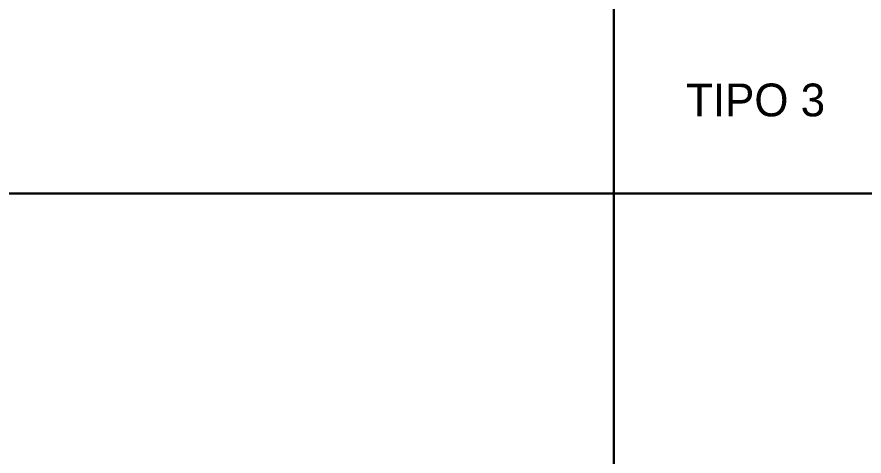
# Model space of a CAD drawing. Extents: x 15230 to 29563, y 3128 to 7338.
# Drawn here: x 16569 to 17124, y 4427 to 4714 of the extents above; entities that cross this region are included whole.
import ezdxf

# ---------------------------------------------------------------- set-up
doc = ezdxf.new("R2010")
doc.units = 0
doc.layers.add('COTA', color=241, linetype='Continuous')
doc.layers.add('VIGAS', color=3, linetype='Continuous')
doc.styles.add('ROMAS860', font='ROMAS860.SHX', dxfattribs={"height": 8.5})

msp = doc.modelspace()

# ---------------------------------------------------------------- linework, layer by layer
at = {"layer": 'VIGAS'}
for points in [[(16960.43, 4598.78), (16336.15, 4598.78), (16336.15, 5563.56), (16960.43, 5563.56)], [(17584.71, 4598.78), (16960.43, 4598.78), (16960.43, 5563.56), (17584.71, 5563.56)], [(16960.43, 3633.99), (16336.15, 3633.99), (16336.15, 4598.78), (16960.43, 4598.78)], [(17584.71, 3633.99), (16960.43, 3633.99), (16960.43, 4598.78), (17584.71, 4598.78)]]:
    msp.add_lwpolyline(points, close=True, dxfattribs=at)

# ---------------------------------------------------------------- texts
at = {"layer": 'COTA', "color": 7, "style": 'ROMAS860'}
msp.add_text('TIPO 3', height=21.505, dxfattribs=at).set_placement((17007.71, 4649.3))

doc.saveas('drawing.dxf')
